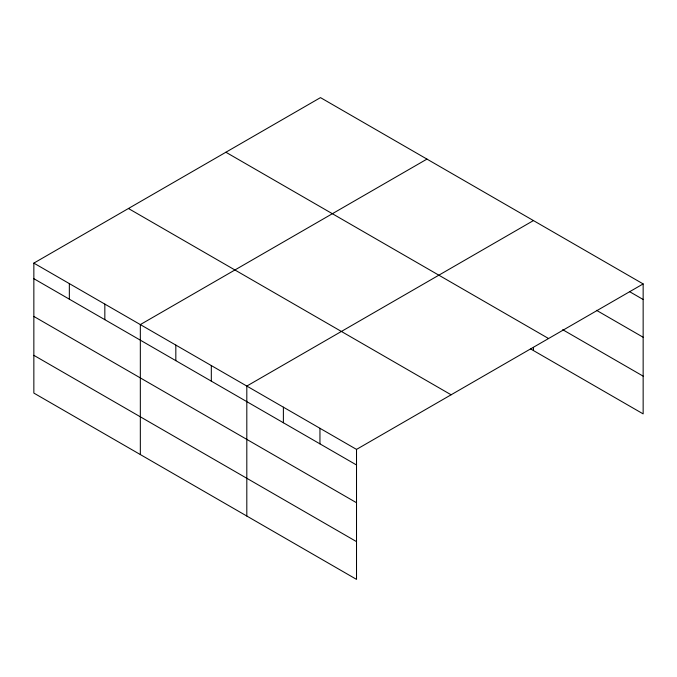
<?xml version="1.0" encoding="UTF-8"?>
<svg xmlns="http://www.w3.org/2000/svg" width="677" height="677" viewBox="0 0 677 677"><rect width="100%" height="100%" fill="white"/><g stroke="black" fill="none" stroke-linecap="round" stroke-linejoin="round"><path stroke-width="1.02" d="M33.85 263.116L356.517 449.401L356.517 579.377L33.85 393.083L33.85 263.116L320.483 97.623L643.15 283.917L643.15 413.884L530.709 348.977M426.959 159.103L140.334 324.588L140.334 454.555M533.442 220.575L246.809 386.068L246.809 516.035M356.517 449.401L643.15 283.917M629.441 291.575L643.15 299.496M596.522 310.328L643.15 337.248M562.697 329.691L643.15 376.141M225.89 152.24L548.565 338.525M128.435 208.499L451.11 394.793M33.85 278.687L356.517 464.981M33.85 316.438L356.517 502.732M33.85 355.332L356.517 541.625M533.442 347.403L533.442 350.551M319.95 428.287L319.95 443.867M283.384 407.173L283.384 422.753M211.317 365.572L211.317 381.151M175.825 345.084L175.825 360.655M104.833 304.1L104.833 319.671M69.342 283.604L69.342 299.183"/></g></svg>
